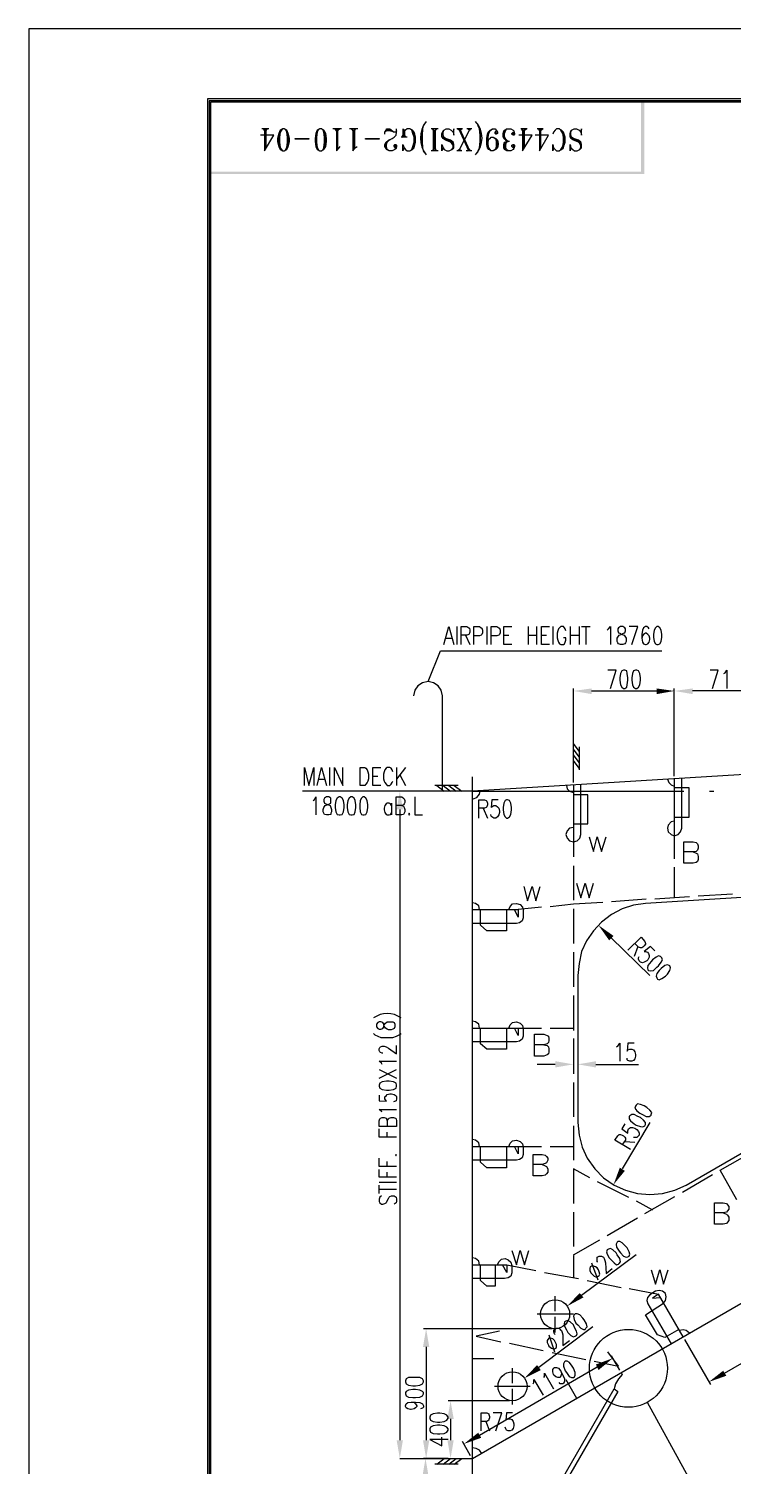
# Model space of a CAD drawing. Header units: millimetres. Extents: x 0.6 to 49, y 0.3 to 23.1.
# Drawn here: x 0.6 to 4.35, y 15.45 to 23.1 of the extents above; entities that cross this region are included whole.
import ezdxf

# ---------------------------------------------------------------- set-up
doc = ezdxf.new("R2010")
doc.units = ezdxf.units.MM
doc.layers.add('PDF_Geometry', color=7, linetype='Continuous')
doc.layers.add('PDF_Solid Fills', color=7, linetype='Continuous')

msp = doc.modelspace()

# ---------------------------------------------------------------- linework, layer by layer
at = {"layer": 'PDF_Geometry', "lineweight": 25}
for points in [[(0.6028, 23.1), (0.6028, 0.28), (49.0494, 0.28), (49.0494, 23.1)], [(1.5528, 22.7267), (1.5528, 0.6533), (48.6761, 0.6533), (48.6761, 22.7267)], [(1.9628, 22.45), (1.9761, 22.4567), (1.9828, 22.4733), (1.9894, 22.5), (1.9894, 22.5167), (1.9828, 22.5433), (1.9761, 22.56), (1.9628, 22.5667), (1.9528, 22.5667), (1.9394, 22.56), (1.9328, 22.5433), (1.9261, 22.5167), (1.9261, 22.5), (1.9328, 22.4733), (1.9394, 22.4567), (1.9528, 22.45)], [(2.1594, 22.45), (2.1728, 22.4567), (2.1828, 22.4733), (2.1861, 22.5), (2.1861, 22.5167), (2.1828, 22.5433), (2.1728, 22.56), (2.1594, 22.5667), (2.1494, 22.5667), (2.1361, 22.56), (2.1294, 22.5433), (2.1261, 22.5167), (2.1261, 22.5), (2.1294, 22.4733), (2.1361, 22.4567), (2.1494, 22.45)], [(2.0194, 22.5167), (2.0928, 22.5167), (2.0928, 22.5133), (2.0194, 22.5133)], [(2.3928, 22.5167), (2.4661, 22.5167), (2.4661, 22.5133), (2.3928, 22.5133)], [(3.0894, 22.5433), (3.0894, 22.55), (3.0861, 22.55), (3.0861, 22.5433)], [(3.1828, 22.54), (3.1828, 22.5433), (3.1794, 22.5433), (3.1794, 22.54)], [(2.5561, 22.4733), (2.5561, 22.48), (2.5494, 22.48), (2.5494, 22.4733)], [(3.1828, 22.4733), (3.1828, 22.48), (3.1794, 22.48), (3.1794, 22.4733)], [(3.7494, 19.92), (3.7394, 19.9133), (3.7361, 19.9067), (3.7361, 19.8967), (3.7394, 19.8867), (3.7461, 19.8833), (3.7594, 19.8767), (3.7694, 19.8733), (3.7761, 19.8633), (3.7794, 19.8567), (3.7794, 19.84), (3.7761, 19.8333), (3.7728, 19.8267), (3.7628, 19.8233), (3.7494, 19.8233), (3.7394, 19.8267), (3.7361, 19.8333), (3.7328, 19.84), (3.7328, 19.8567), (3.7361, 19.8633), (3.7428, 19.8733), (3.7528, 19.8767), (3.7661, 19.8833), (3.7728, 19.8867), (3.7761, 19.8967), (3.7761, 19.9067), (3.7728, 19.9133), (3.7628, 19.92)], [(3.9428, 19.92), (3.9361, 19.9133), (3.9294, 19.9), (3.9261, 19.8767), (3.9261, 19.8633), (3.9294, 19.84), (3.9361, 19.8267), (3.9428, 19.8233), (3.9494, 19.8233), (3.9594, 19.8267), (3.9661, 19.84), (3.9694, 19.8633), (3.9694, 19.8767), (3.9661, 19.9), (3.9594, 19.9133), (3.9494, 19.92)], [(3.7661, 19.6867), (3.7561, 19.6833), (3.7494, 19.67), (3.7461, 19.6467), (3.7461, 19.6333), (3.7494, 19.61), (3.7561, 19.5967), (3.7661, 19.59), (3.7728, 19.59), (3.7828, 19.5967), (3.7861, 19.61), (3.7894, 19.6333), (3.7894, 19.6467), (3.7861, 19.67), (3.7828, 19.6833), (3.7728, 19.6867)], [(3.8294, 19.6867), (3.8194, 19.6833), (3.8128, 19.67), (3.8094, 19.6467), (3.8094, 19.6333), (3.8128, 19.61), (3.8194, 19.5967), (3.8294, 19.59), (3.8361, 19.59), (3.8461, 19.5967), (3.8528, 19.61), (3.8561, 19.6333), (3.8561, 19.6467), (3.8528, 19.67), (3.8461, 19.6833), (3.8361, 19.6867)], [(2.3661, 19.0733), (2.3661, 19.17), (2.3894, 19.17), (2.3961, 19.1667), (2.4028, 19.1567), (2.4061, 19.1467), (2.4094, 19.1333), (2.4094, 19.11), (2.4061, 19.0967), (2.4028, 19.09), (2.3961, 19.08), (2.3894, 19.0733)], [(2.1861, 19.0133), (2.1761, 19.0067), (2.1728, 19), (2.1728, 18.99), (2.1761, 18.98), (2.1828, 18.9767), (2.1961, 18.97), (2.2061, 18.9667), (2.2094, 18.9567), (2.2128, 18.9467), (2.2128, 18.9333), (2.2094, 18.9267), (2.2094, 18.92), (2.1994, 18.9167), (2.1861, 18.9167), (2.1761, 18.92), (2.1728, 18.9267), (2.1694, 18.9333), (2.1694, 18.9467), (2.1728, 18.9567), (2.1794, 18.9667), (2.1894, 18.97), (2.2028, 18.9767), (2.2094, 18.98), (2.2094, 19.0067), (2.1994, 19.0133)], [(2.2528, 19.0133), (2.2428, 19.0067), (2.2361, 18.9933), (2.2328, 18.97), (2.2328, 18.9567), (2.2361, 18.9333), (2.2428, 18.92), (2.2528, 18.9167), (2.2594, 18.9167), (2.2694, 18.92), (2.2761, 18.9333), (2.2794, 18.9567), (2.2794, 18.97), (2.2761, 18.9933), (2.2694, 19.0067), (2.2594, 19.0133)], [(2.3161, 19.0133), (2.3061, 19.0067), (2.2994, 18.9933), (2.2961, 18.97), (2.2961, 18.9567), (2.2994, 18.9333), (2.3061, 18.92), (2.3161, 18.9167), (2.3228, 18.9167), (2.3328, 18.92), (2.3394, 18.9333), (2.3428, 18.9567), (2.3428, 18.97), (2.3394, 18.9933), (2.3328, 19.0067), (2.3228, 19.0133)], [(2.3794, 19.0133), (2.3728, 19.0067), (2.3661, 18.9933), (2.3628, 18.97), (2.3628, 18.9567), (2.3661, 18.9333), (2.3728, 18.92), (2.3794, 18.9167), (2.3861, 18.9167), (2.3961, 18.92), (2.4028, 18.9333), (2.4061, 18.9567), (2.4061, 18.97), (2.4028, 18.9933), (2.3961, 19.0067), (2.3861, 19.0133)], [(3.1428, 18.9967), (3.1361, 18.9933), (3.1294, 18.98), (3.1261, 18.9567), (3.1261, 18.9433), (3.1294, 18.92), (3.1361, 18.9067), (3.1428, 18.9), (3.1494, 18.9), (3.1594, 18.9067), (3.1661, 18.92), (3.1694, 18.9433), (3.1694, 18.9567), (3.1661, 18.98), (3.1594, 18.9933), (3.1494, 18.9967)], [(2.6261, 18.9267), (2.6228, 18.92), (2.6261, 18.9167), (2.6294, 18.92)], [(3.9628, 18.1633), (3.9528, 18.1667), (3.9394, 18.16), (3.9194, 18.1467), (3.9128, 18.1367), (3.8961, 18.1167), (3.8928, 18.1033), (3.8961, 18.0933), (3.8994, 18.09), (3.9094, 18.0867), (3.9261, 18.09), (3.9428, 18.1067), (3.9528, 18.1133), (3.9661, 18.1333), (3.9728, 18.1467), (3.9694, 18.1567)], [(4.0094, 18.1167), (3.9994, 18.12), (3.9861, 18.1167), (3.9661, 18.1), (3.9561, 18.09), (3.9428, 18.0733), (3.9394, 18.06), (3.9428, 18.05), (3.9461, 18.0433), (3.9561, 18.04), (3.9694, 18.0467), (3.9894, 18.06), (3.9994, 18.07), (4.0128, 18.09), (4.0161, 18.1033), (4.0128, 18.1133)], [(2.4528, 17.79), (2.4594, 17.78), (2.4661, 17.7767), (2.4761, 17.7767), (2.4861, 17.78), (2.4894, 17.7867), (2.4928, 17.8), (2.4994, 17.81), (2.5094, 17.8167), (2.5394, 17.8167), (2.5461, 17.8133), (2.5494, 17.8033), (2.5494, 17.79), (2.5461, 17.78), (2.5394, 17.7767), (2.5294, 17.7733), (2.5161, 17.7733), (2.5094, 17.7767), (2.4994, 17.7833), (2.4928, 17.7933), (2.4894, 17.8067), (2.4861, 17.8133), (2.4761, 17.8167), (2.4661, 17.8167), (2.4594, 17.8133), (2.4528, 17.8033)], [(2.4661, 17.4733), (2.4694, 17.4633), (2.4828, 17.4567), (2.5061, 17.4533), (2.5194, 17.4533), (2.5428, 17.4567), (2.5561, 17.4633), (2.5594, 17.4733), (2.5594, 17.48), (2.5561, 17.49), (2.5428, 17.4967), (2.5194, 17.5), (2.5061, 17.5), (2.4828, 17.4967), (2.4694, 17.49), (2.4661, 17.48)], [(3.8294, 17.3667), (3.8261, 17.3567), (3.8361, 17.3433), (3.8528, 17.33), (3.8661, 17.3233), (3.8861, 17.3133), (3.9028, 17.3133), (3.9128, 17.32), (3.9128, 17.3233), (3.9161, 17.3333), (3.9061, 17.3467), (3.8894, 17.36), (3.8761, 17.37), (3.8561, 17.3767), (3.8394, 17.38), (3.8328, 17.3733)], [(3.7961, 17.3133), (3.7961, 17.3), (3.8028, 17.29), (3.8228, 17.2733), (3.8328, 17.2667), (3.8561, 17.26), (3.8694, 17.2567), (3.8794, 17.2633), (3.8828, 17.27), (3.8828, 17.28), (3.8728, 17.2933), (3.8561, 17.3067), (3.8428, 17.3133), (3.8228, 17.3233), (3.8094, 17.3233), (3.7994, 17.3167)], [(2.5528, 17.1067), (2.5561, 17.1033), (2.5594, 17.1067), (2.5561, 17.11)], [(3.6794, 16.6033), (3.6761, 16.5933), (3.6794, 16.58), (3.6894, 16.56), (3.6994, 16.55), (3.7161, 16.5333), (3.7294, 16.5233), (3.7394, 16.5267), (3.7428, 16.53), (3.7494, 16.54), (3.7461, 16.5567), (3.7328, 16.5767), (3.7261, 16.5867), (3.7094, 16.6033), (3.6961, 16.61), (3.6861, 16.6067)], [(3.7328, 16.6433), (3.7261, 16.6333), (3.7294, 16.6167), (3.7428, 16.5967), (3.7494, 16.5867), (3.7661, 16.57), (3.7794, 16.5633), (3.7894, 16.5667), (3.7961, 16.57), (3.7994, 16.58), (3.7961, 16.5933), (3.7861, 16.6133), (3.7761, 16.6233), (3.7594, 16.64), (3.7461, 16.6467), (3.7361, 16.6467)], [(3.5894, 16.5133), (3.5861, 16.5033), (3.5861, 16.4933), (3.5928, 16.48), (3.5994, 16.4733), (3.6094, 16.4633), (3.6194, 16.46), (3.6261, 16.46), (3.6361, 16.4667), (3.6394, 16.4733), (3.6361, 16.4867), (3.6328, 16.4967), (3.6261, 16.5067), (3.6161, 16.5133), (3.6061, 16.5167), (3.5961, 16.5167)], [(3.4528, 16.22), (3.4494, 16.21), (3.4528, 16.1967), (3.4628, 16.1767), (3.4694, 16.1633), (3.4861, 16.1467), (3.4994, 16.14), (3.5094, 16.1433), (3.5161, 16.1467), (3.5194, 16.1567), (3.5161, 16.17), (3.5061, 16.19), (3.4994, 16.2033), (3.4828, 16.22), (3.4694, 16.2267), (3.4594, 16.2233)], [(3.5028, 16.2567), (3.4994, 16.25), (3.5028, 16.2333), (3.5128, 16.2133), (3.5228, 16.2033), (3.5394, 16.1867), (3.5528, 16.18), (3.5628, 16.18), (3.5661, 16.1867), (3.5728, 16.1933), (3.5694, 16.21), (3.5561, 16.23), (3.5494, 16.24), (3.5328, 16.2567), (3.5194, 16.2633), (3.5094, 16.2633)], [(3.3628, 16.1267), (3.3594, 16.12), (3.3594, 16.11), (3.3661, 16.0967), (3.3694, 16.09), (3.3828, 16.08), (3.3928, 16.0767), (3.3994, 16.0767), (3.4094, 16.0833), (3.4094, 16.1), (3.4028, 16.1133), (3.3994, 16.12), (3.3894, 16.13), (3.3761, 16.1333), (3.3694, 16.1333)], [(3.4528, 16.0067), (3.4461, 15.9967), (3.4461, 15.9833), (3.4561, 15.96), (3.4628, 15.95), (3.4761, 15.93), (3.4894, 15.9233), (3.4994, 15.9233), (3.5061, 15.9267), (3.5094, 15.9367), (3.5094, 15.95), (3.4994, 15.9733), (3.4928, 15.9833), (3.4794, 16.0033), (3.4661, 16.01), (3.4561, 16.01)], [(2.6061, 15.9), (2.6094, 15.89), (2.6228, 15.8833), (2.6461, 15.88), (2.6594, 15.88), (2.6828, 15.8833), (2.6961, 15.89), (2.7028, 15.9), (2.7028, 15.9067), (2.6961, 15.9167), (2.6828, 15.9233), (2.6228, 15.9233), (2.6094, 15.9167), (2.6061, 15.9067)], [(2.6061, 15.8367), (2.6094, 15.8267), (2.6228, 15.82), (2.6461, 15.8167), (2.6594, 15.8167), (2.6828, 15.82), (2.6961, 15.8267), (2.7028, 15.8367), (2.7028, 15.8433), (2.6961, 15.85), (2.6828, 15.8567), (2.6594, 15.86), (2.6461, 15.86), (2.6228, 15.8567), (2.6094, 15.85), (2.6061, 15.8433)], [(2.7361, 15.7067), (2.7394, 15.6967), (2.7528, 15.69), (2.7761, 15.6867), (2.7894, 15.6867), (2.8128, 15.69), (2.8261, 15.6967), (2.8328, 15.7067), (2.8328, 15.7133), (2.8261, 15.7233), (2.8128, 15.73), (2.7894, 15.7333), (2.7761, 15.7333), (2.7528, 15.73), (2.7394, 15.7233), (2.7361, 15.7133)], [(2.7361, 15.6433), (2.7394, 15.6333), (2.7528, 15.6267), (2.7761, 15.6233), (2.7894, 15.6233), (2.8128, 15.6267), (2.8261, 15.6333), (2.8328, 15.6433), (2.8328, 15.65), (2.8261, 15.66), (2.8128, 15.6667), (2.7894, 15.67), (2.7761, 15.67), (2.7528, 15.6667), (2.7394, 15.66), (2.7361, 15.65)]]:
    msp.add_lwpolyline(points, close=True, dxfattribs=at)
for points in [[(48.6661, 0.6633), (48.6661, 22.7167), (1.5628, 22.7167), (1.5628, 0.6633), (48.6761, 0.6633)], [(48.6594, 0.67), (48.6594, 22.71), (1.5694, 22.71), (1.5694, 0.67), (48.6761, 0.67)], [(1.8561, 22.5667), (1.8561, 22.45), (1.9061, 22.5333), (1.8361, 22.5333)], [(1.8794, 22.5667), (1.8428, 22.5667)], [(1.8561, 22.56), (1.8494, 22.5667)], [(1.8561, 22.5567), (1.8528, 22.5667)], [(1.8661, 22.4667), (1.8661, 22.5667)], [(1.8661, 22.56), (1.8728, 22.5667)], [(1.8661, 22.5567), (1.8694, 22.5667)], [(1.9528, 22.5667), (1.9461, 22.56), (1.9394, 22.55), (1.9361, 22.5233), (1.9361, 22.4967), (1.9394, 22.4667), (1.9461, 22.4567), (1.9528, 22.45)], [(1.9628, 22.45), (1.9694, 22.4567), (1.9761, 22.4667), (1.9794, 22.4967), (1.9794, 22.5233), (1.9761, 22.55), (1.9694, 22.56), (1.9628, 22.5667)], [(2.1494, 22.5667), (2.1428, 22.56), (2.1361, 22.55), (2.1328, 22.5233), (2.1328, 22.4967), (2.1361, 22.4667), (2.1428, 22.4567), (2.1494, 22.45)], [(2.1594, 22.45), (2.1694, 22.4567), (2.1728, 22.4667), (2.1761, 22.4967), (2.1761, 22.5233), (2.1728, 22.55), (2.1694, 22.56), (2.1594, 22.5667)], [(2.2661, 22.5667), (2.2194, 22.5667)], [(2.2394, 22.56), (2.2294, 22.5667)], [(2.2394, 22.5567), (2.2328, 22.5667)], [(2.2394, 22.5667), (2.2394, 22.45), (2.2528, 22.4667), (2.2594, 22.4733)], [(2.2461, 22.4633), (2.2461, 22.5667)], [(2.2461, 22.56), (2.2561, 22.5667)], [(2.2461, 22.5567), (2.2528, 22.5667)], [(2.3528, 22.5667), (2.3094, 22.5667)], [(2.3261, 22.56), (2.3161, 22.5667)], [(2.3261, 22.5567), (2.3228, 22.5667)], [(2.3261, 22.5667), (2.3261, 22.45), (2.3394, 22.4667), (2.3494, 22.4733)], [(2.3361, 22.4633), (2.3361, 22.5667)], [(2.3361, 22.56), (2.3428, 22.5667)], [(2.3361, 22.5567), (2.3394, 22.5667)], [(2.5561, 22.4667), (2.5494, 22.4667), (2.5461, 22.4733), (2.5461, 22.48), (2.5494, 22.4833), (2.5561, 22.4833), (2.5594, 22.48), (2.5594, 22.4733), (2.5561, 22.4633), (2.5494, 22.4567), (2.5361, 22.45), (2.5194, 22.45), (2.5061, 22.4567), (2.5028, 22.4633), (2.4961, 22.4733), (2.4961, 22.4833), (2.5028, 22.4967), (2.5161, 22.5067), (2.5361, 22.5167), (2.5461, 22.5233), (2.5561, 22.5333), (2.5594, 22.55), (2.5594, 22.5667)], [(2.4961, 22.54), (2.4961, 22.55), (2.5028, 22.56), (2.5061, 22.5667), (2.5228, 22.5667), (2.5461, 22.55), (2.5228, 22.56), (2.5061, 22.56), (2.5028, 22.5567)], [(2.5994, 22.4667), (2.5928, 22.45), (2.5928, 22.4833), (2.5994, 22.4667), (2.6061, 22.4567), (2.6161, 22.45), (2.6294, 22.45), (2.6428, 22.4567), (2.6528, 22.4667), (2.6561, 22.48), (2.6594, 22.4967), (2.6594, 22.5233), (2.6561, 22.54), (2.6528, 22.55), (2.6428, 22.56), (2.6294, 22.5667), (2.6161, 22.5667), (2.6061, 22.56), (2.5994, 22.56), (2.5928, 22.5667), (2.5928, 22.5233)], [(2.6294, 22.45), (2.6394, 22.4567), (2.6461, 22.4733), (2.6528, 22.4967), (2.6528, 22.5233), (2.6461, 22.5433), (2.6394, 22.56), (2.6294, 22.5667)], [(2.6994, 22.4633), (2.6961, 22.48), (2.6894, 22.5), (2.6894, 22.5333), (2.6961, 22.5567), (2.6994, 22.5733)], [(2.7094, 22.44), (2.7028, 22.45), (2.6994, 22.4667), (2.6961, 22.5), (2.6961, 22.5333), (2.6994, 22.5667), (2.7028, 22.5833), (2.7094, 22.5933)], [(2.7794, 22.5667), (2.7428, 22.5667)], [(2.7561, 22.56), (2.7494, 22.5667)], [(2.7561, 22.5567), (2.7528, 22.5667)], [(2.7561, 22.45), (2.7561, 22.5667)], [(2.7661, 22.45), (2.7661, 22.5667)], [(2.7661, 22.56), (2.7728, 22.5667)], [(2.7661, 22.5567), (2.7694, 22.5667)], [(2.8528, 22.4567), (2.8594, 22.4667), (2.8594, 22.48), (2.8528, 22.49), (2.8461, 22.4967), (2.8194, 22.5067), (2.8061, 22.5167), (2.7994, 22.5267), (2.7994, 22.5433), (2.8061, 22.5567), (2.8094, 22.56), (2.8228, 22.5667), (2.8361, 22.5667), (2.8494, 22.56), (2.8594, 22.55), (2.8628, 22.5333), (2.8628, 22.5667), (2.8594, 22.55)], [(2.9094, 22.5667), (2.8794, 22.5667)], [(2.9028, 22.5667), (2.8961, 22.5567), (2.8828, 22.5667)], [(2.9428, 22.45), (2.8894, 22.5667)], [(2.9461, 22.45), (2.8928, 22.5667)], [(2.9494, 22.45), (2.8961, 22.5667)], [(2.8961, 22.56), (2.9061, 22.5667)], [(2.9594, 22.5667), (2.9328, 22.5667)], [(2.9528, 22.5667), (2.9461, 22.56), (2.9361, 22.5667)], [(2.9894, 22.44), (2.9928, 22.45), (2.9994, 22.4667), (3.0028, 22.5), (3.0028, 22.5333), (2.9994, 22.5667), (2.9928, 22.5833), (2.9894, 22.5933)], [(2.9994, 22.4633), (3.0028, 22.48), (3.0061, 22.5), (3.0061, 22.5333), (3.0028, 22.5567), (2.9994, 22.5733)], [(3.0461, 22.5), (3.0494, 22.5133), (3.0561, 22.5167), (3.0628, 22.5233), (3.0728, 22.5233), (3.0861, 22.5167), (3.0961, 22.5067), (3.0994, 22.49), (3.0994, 22.4833), (3.0961, 22.4667), (3.0861, 22.4567), (3.0728, 22.45), (3.0628, 22.45), (3.0494, 22.4567), (3.0428, 22.4667), (3.0394, 22.4833), (3.0394, 22.5167), (3.0428, 22.54), (3.0461, 22.55), (3.0561, 22.56), (3.0694, 22.5667), (3.0828, 22.5667), (3.0894, 22.56), (3.0961, 22.55), (3.0961, 22.5433), (3.0894, 22.54), (3.0861, 22.54), (3.0828, 22.5433), (3.0828, 22.55), (3.0861, 22.5567), (3.0894, 22.5567)], [(3.0628, 22.45), (3.0561, 22.4567), (3.0494, 22.4667), (3.0461, 22.4833), (3.0461, 22.5233), (3.0494, 22.5433), (3.0561, 22.5567), (3.0594, 22.56), (3.0694, 22.5667)], [(3.1594, 22.5), (3.1461, 22.5), (3.1394, 22.5067), (3.1294, 22.5167), (3.1261, 22.5267), (3.1261, 22.5433), (3.1294, 22.5567), (3.1328, 22.56), (3.1461, 22.5667), (3.1661, 22.5667), (3.1794, 22.56), (3.1828, 22.5567), (3.1861, 22.5433), (3.1861, 22.54), (3.1828, 22.5333), (3.1794, 22.5333), (3.1728, 22.54), (3.1728, 22.5433), (3.1794, 22.55), (3.1828, 22.55)], [(3.1528, 22.45), (3.1428, 22.4567), (3.1394, 22.4667), (3.1394, 22.4833), (3.1428, 22.4967), (3.1528, 22.5), (3.1428, 22.5067), (3.1394, 22.5133), (3.1328, 22.5267), (3.1328, 22.5433), (3.1394, 22.56), (3.1461, 22.5667)], [(3.2294, 22.5667), (3.2294, 22.45), (3.2794, 22.5333), (3.2094, 22.5333)], [(3.2528, 22.5667), (3.2194, 22.5667)], [(3.2294, 22.56), (3.2228, 22.5667)], [(3.2294, 22.5567), (3.2261, 22.5667)], [(3.2394, 22.4667), (3.2394, 22.5667)], [(3.2394, 22.56), (3.2494, 22.5667)], [(3.2394, 22.5567), (3.2428, 22.5667)], [(3.3194, 22.5667), (3.3194, 22.45), (3.3661, 22.5333), (3.2961, 22.5333)], [(3.3394, 22.5667), (3.3061, 22.5667)], [(3.3194, 22.56), (3.3094, 22.5667)], [(3.3194, 22.5567), (3.3161, 22.5667)], [(3.3261, 22.4667), (3.3261, 22.5667)], [(3.3261, 22.56), (3.3361, 22.5667)], [(3.3261, 22.5567), (3.3328, 22.5667)], [(3.3928, 22.4667), (3.3894, 22.45), (3.3894, 22.4833), (3.3928, 22.4667), (3.4028, 22.4567), (3.4094, 22.45), (3.4228, 22.45), (3.4361, 22.4567), (3.4461, 22.4667), (3.4494, 22.48), (3.4561, 22.4967), (3.4561, 22.5233), (3.4494, 22.54), (3.4461, 22.55), (3.4361, 22.56), (3.4228, 22.5667), (3.4094, 22.5667), (3.4028, 22.56), (3.3928, 22.55), (3.3894, 22.54)], [(3.4228, 22.45), (3.4328, 22.4567), (3.4428, 22.4733), (3.4461, 22.4967), (3.4461, 22.5233), (3.4428, 22.5433), (3.4328, 22.56), (3.4228, 22.5667)], [(3.5328, 22.4567), (3.5394, 22.4667), (3.5394, 22.48), (3.5328, 22.49), (3.5261, 22.4967), (3.4994, 22.5067), (3.4861, 22.5167), (3.4828, 22.5267), (3.4828, 22.5433), (3.4861, 22.5567), (3.4894, 22.56), (3.5028, 22.5667), (3.5161, 22.5667), (3.5294, 22.56), (3.5394, 22.55), (3.5428, 22.5333), (3.5428, 22.5667), (3.5394, 22.55)], [(1.8594, 22.4633), (1.8594, 22.56)], [(1.9394, 22.5567), (1.9361, 22.5433), (1.9328, 22.5233), (1.9328, 22.4967), (1.9361, 22.4733), (1.9394, 22.4633)], [(1.9761, 22.4633), (1.9794, 22.4733), (1.9828, 22.4967), (1.9828, 22.5233), (1.9794, 22.5433), (1.9761, 22.5567)], [(2.1361, 22.5567), (2.1328, 22.5433), (2.1294, 22.5233), (2.1294, 22.4967), (2.1328, 22.4733), (2.1361, 22.4633)], [(2.1728, 22.4633), (2.1761, 22.4733), (2.1828, 22.4967), (2.1828, 22.5233), (2.1761, 22.5433), (2.1728, 22.5567)], [(2.2428, 22.4633), (2.2428, 22.56)], [(2.3294, 22.4633), (2.3294, 22.56)], [(2.5594, 22.5567), (2.5561, 22.55), (2.5461, 22.55), (2.5228, 22.5567), (2.5061, 22.5567), (2.4961, 22.55)], [(2.5061, 22.4633), (2.5028, 22.4733), (2.5028, 22.4833), (2.5061, 22.4967)], [(2.5194, 22.45), (2.5094, 22.4567), (2.5061, 22.4733), (2.5061, 22.4833), (2.5094, 22.4967), (2.5194, 22.5067), (2.5361, 22.5167)], [(2.6161, 22.5233), (2.5828, 22.5233)], [(2.5861, 22.5233), (2.5928, 22.5267)], [(2.5894, 22.5233), (2.5928, 22.5333)], [(2.5994, 22.5267), (2.5994, 22.5567)], [(2.6028, 22.5233), (2.6028, 22.5567), (2.6061, 22.56)], [(2.6061, 22.5233), (2.6028, 22.5333)], [(2.6128, 22.5233), (2.6028, 22.5267)], [(2.6461, 22.4667), (2.6528, 22.48), (2.6561, 22.4967), (2.6561, 22.5233), (2.6528, 22.54), (2.6461, 22.55)], [(2.7628, 22.4567), (2.7628, 22.56)], [(2.8061, 22.4667), (2.7994, 22.45), (2.7994, 22.4833), (2.8061, 22.4667), (2.8128, 22.4567), (2.8261, 22.45), (2.8394, 22.45), (2.8528, 22.4567), (2.8628, 22.4667), (2.8628, 22.4833), (2.8594, 22.4967), (2.8461, 22.5067), (2.8194, 22.5167), (2.8094, 22.5233), (2.8061, 22.5333), (2.8061, 22.55), (2.8094, 22.56)], [(2.8594, 22.4833), (2.8528, 22.4967), (2.8461, 22.5), (2.8194, 22.5133), (2.8094, 22.5167), (2.8061, 22.5267)], [(2.8928, 22.4567), (2.9461, 22.56)], [(3.0494, 22.4633), (3.0461, 22.4667), (3.0428, 22.4833), (3.0428, 22.5167), (3.0461, 22.54), (3.0494, 22.55)], [(3.0728, 22.5233), (3.0828, 22.5167), (3.0861, 22.5133), (3.0894, 22.4967), (3.0894, 22.48), (3.0861, 22.4633), (3.0828, 22.4567), (3.0728, 22.45)], [(3.0894, 22.5067), (3.0961, 22.4967), (3.0961, 22.48), (3.0894, 22.4667)], [(3.1328, 22.5167), (3.1294, 22.5267), (3.1294, 22.5433), (3.1328, 22.5567)], [(3.1828, 22.4667), (3.1794, 22.4667), (3.1728, 22.4733), (3.1728, 22.48), (3.1794, 22.4833), (3.1828, 22.4833), (3.1861, 22.48), (3.1861, 22.4733), (3.1828, 22.4633), (3.1794, 22.4567), (3.1661, 22.45), (3.1461, 22.45), (3.1328, 22.4567), (3.1294, 22.4667), (3.1294, 22.4833), (3.1328, 22.4967), (3.1461, 22.5)], [(3.1394, 22.4567), (3.1328, 22.4667), (3.1328, 22.4833), (3.1394, 22.4967)], [(3.2361, 22.4633), (3.2361, 22.56)], [(3.3228, 22.4633), (3.3228, 22.56)], [(3.4428, 22.4667), (3.4461, 22.48), (3.4494, 22.4967), (3.4494, 22.5233), (3.4461, 22.54), (3.4428, 22.55)], [(3.4861, 22.4667), (3.4828, 22.45), (3.4828, 22.4833), (3.4861, 22.4667), (3.4961, 22.4567), (3.5061, 22.45), (3.5194, 22.45), (3.5328, 22.4567), (3.5428, 22.4667), (3.5428, 22.4833), (3.5394, 22.4967), (3.5261, 22.5067), (3.4994, 22.5167), (3.4894, 22.5233), (3.4861, 22.5333), (3.4861, 22.55), (3.4894, 22.56)], [(3.5394, 22.4833), (3.5328, 22.4967), (3.5261, 22.5), (3.4994, 22.5133), (3.4894, 22.5167), (3.4861, 22.5267)], [(2.7794, 22.45), (2.7428, 22.45)], [(2.7494, 22.45), (2.7561, 22.4567)], [(2.7528, 22.45), (2.7561, 22.4633)], [(2.7694, 22.45), (2.7661, 22.4633)], [(2.7728, 22.45), (2.7661, 22.4567)], [(2.9061, 22.45), (2.8794, 22.45)], [(2.9028, 22.45), (2.8928, 22.4567), (2.8828, 22.45)], [(2.9594, 22.45), (2.9294, 22.45)], [(2.9328, 22.45), (2.9428, 22.4567)], [(2.9528, 22.45), (2.9428, 22.4633), (2.9361, 22.45)], [(2.5761, 15.4933), (2.9628, 15.4933), (8.3394, 18.6), (8.3394, 19.3733), (8.3394, 20.8333)], [(2.8094, 19.8233), (2.8361, 19.92), (2.8628, 19.8233)], [(2.8794, 19.92), (2.8794, 19.8233)], [(2.9028, 19.8233), (2.9028, 19.92), (2.9328, 19.92), (2.9428, 19.9133), (2.9461, 19.91), (2.9494, 19.9), (2.9494, 19.89), (2.9461, 19.8833), (2.9428, 19.8767), (2.9328, 19.8733), (2.9028, 19.8733)], [(2.9694, 19.8233), (2.9694, 19.92), (2.9994, 19.92), (3.0094, 19.9133), (3.0128, 19.91), (3.0161, 19.9), (3.0161, 19.8867), (3.0128, 19.8767), (3.0094, 19.8733), (2.9994, 19.87), (2.9694, 19.87)], [(3.0394, 19.92), (3.0394, 19.8233)], [(3.0628, 19.8233), (3.0628, 19.92), (3.0928, 19.92), (3.1028, 19.9133), (3.1061, 19.91), (3.1094, 19.9), (3.1094, 19.8867), (3.1061, 19.8767), (3.1028, 19.8733), (3.0928, 19.87), (3.0628, 19.87)], [(3.1728, 19.8233), (3.1294, 19.8233), (3.1294, 19.92), (3.1728, 19.92)], [(3.2594, 19.92), (3.2594, 19.8233)], [(3.3028, 19.92), (3.3028, 19.8233)], [(3.3728, 19.8233), (3.3294, 19.8233), (3.3294, 19.92), (3.3728, 19.92)], [(3.3894, 19.92), (3.3894, 19.8233)], [(3.4594, 19.8967), (3.4561, 19.9067), (3.4528, 19.9133), (3.4461, 19.92), (3.4328, 19.92), (3.4261, 19.9133), (3.4194, 19.9067), (3.4161, 19.8967), (3.4128, 19.8833), (3.4128, 19.86), (3.4161, 19.8467), (3.4194, 19.8367), (3.4261, 19.8267), (3.4328, 19.8233), (3.4461, 19.8233), (3.4528, 19.8267), (3.4561, 19.8367), (3.4594, 19.8467), (3.4594, 19.86), (3.4461, 19.86)], [(3.4828, 19.92), (3.4828, 19.8233)], [(3.5294, 19.92), (3.5294, 19.8233)], [(3.5428, 19.92), (3.5894, 19.92)], [(3.5661, 19.92), (3.5661, 19.8233)], [(3.6794, 19.9), (3.6861, 19.9067), (3.6961, 19.92), (3.6961, 19.8233)], [(3.8094, 19.8233), (3.8428, 19.92), (3.7961, 19.92)], [(3.9028, 19.9067), (3.8994, 19.9133), (3.8894, 19.92), (3.8828, 19.92), (3.8728, 19.9133), (3.8661, 19.9), (3.8628, 19.8767), (3.8628, 19.8567), (3.8661, 19.8367), (3.8728, 19.8267), (3.8828, 19.8233), (3.8861, 19.8233), (3.8961, 19.8267), (3.9028, 19.8367), (3.9061, 19.85), (3.9061, 19.8567), (3.9028, 19.87), (3.8961, 19.8767), (3.8861, 19.8833), (3.8828, 19.8833), (3.8728, 19.8767), (3.8661, 19.87), (3.8628, 19.8567)], [(2.8194, 19.8567), (2.8528, 19.8567)], [(2.9261, 19.8733), (2.9494, 19.8233)], [(3.1294, 19.8733), (3.1561, 19.8733)], [(3.2594, 19.8733), (3.3028, 19.8733)], [(3.3294, 19.8733), (3.3561, 19.8733)], [(3.4828, 19.8733), (3.5294, 19.8733)], [(2.7261, 19.6267), (2.7928, 19.79), (3.9694, 19.79)], [(3.6961, 19.59), (3.7261, 19.6867), (3.6828, 19.6867)], [(4.2394, 19.59), (4.2694, 19.6867), (4.2261, 19.6867)], [(4.2994, 19.67), (4.3061, 19.6733), (4.3161, 19.6867), (4.3161, 19.59)], [(2.8028, 19.0433), (2.8028, 19.55), (2.7961, 19.58), (2.7794, 19.6033), (2.7561, 19.62), (2.7261, 19.6267), (2.6961, 19.62), (2.6728, 19.6033), (2.6561, 19.58), (2.6494, 19.55)], [(3.4994, 19.09), (3.4994, 19.59)], [(4.0361, 19.1233), (4.0361, 19.59)], [(3.5961, 19.5767), (3.9428, 19.5767)], [(4.4894, 19.5767), (4.1328, 19.5767)], [(8.3461, 19.3733), (2.9628, 19.0433), (4.0861, 19.0433)], [(3.5294, 19.2567), (3.4994, 19.2967)], [(3.5294, 19.28), (3.5294, 19.1567)], [(3.5294, 19.2267), (3.4994, 19.2667)], [(3.5294, 19.1967), (3.4994, 19.2367)], [(3.5294, 19.1667), (3.4994, 19.2067)], [(2.0694, 19.0733), (2.0694, 19.17), (2.0928, 19.0733), (2.1194, 19.17), (2.1194, 19.0733)], [(2.1361, 19.0733), (2.1594, 19.17), (2.1861, 19.0733)], [(2.2028, 19.17), (2.2028, 19.0733)], [(2.2294, 19.0733), (2.2294, 19.17), (2.2728, 19.0733), (2.2728, 19.17)], [(2.4761, 19.0733), (2.4328, 19.0733), (2.4328, 19.17), (2.4761, 19.17)], [(2.4328, 19.1233), (2.4594, 19.1233)], [(2.5394, 19.1467), (2.5361, 19.1567), (2.5294, 19.1667), (2.5228, 19.17), (2.5094, 19.17), (2.5028, 19.1667), (2.4961, 19.1567), (2.4928, 19.1467), (2.4894, 19.1333), (2.4894, 19.11), (2.4928, 19.0967), (2.4961, 19.09), (2.5028, 19.08), (2.5094, 19.0733), (2.5228, 19.0733), (2.5294, 19.08), (2.5361, 19.09), (2.5394, 19.0967)], [(2.5594, 19.17), (2.5594, 19.0733)], [(2.6061, 19.17), (2.5594, 19.1067)], [(2.5761, 19.13), (2.6061, 19.0733)], [(2.1461, 19.1067), (2.1761, 19.1067)], [(2.8861, 19.0733), (2.7628, 19.0733)], [(2.7728, 19.0733), (2.8128, 19.0433)], [(2.8061, 19.0733), (2.8461, 19.0433)], [(2.8361, 19.0733), (2.8761, 19.0433)], [(2.8661, 19.0733), (2.9061, 19.0433)], [(2.9661, 19.0033), (2.9861, 19.01), (2.9994, 19.0267), (3.0028, 19.0467)], [(3.4994, 18.85), (3.4794, 18.8467), (3.4661, 18.8333), (3.4594, 18.8133), (3.4661, 18.7933), (3.4794, 18.78), (3.4994, 18.7733), (3.5194, 18.78), (3.5328, 18.7933), (3.5394, 18.8133), (3.5394, 19.08)], [(3.4628, 19.0733), (3.4661, 19.0567), (3.4794, 19.0433), (3.4994, 19.0367)], [(3.4994, 19.0767), (3.4994, 18.8133), (3.4994, 18.6933)], [(4.0361, 18.8833), (4.0194, 18.88), (4.0028, 18.8633), (3.9994, 18.8467), (4.0028, 18.8267), (4.0194, 18.8133), (4.0361, 18.8067), (4.0561, 18.8133), (4.0694, 18.8267), (4.0761, 18.8467), (4.0761, 19.11)], [(3.9994, 19.1067), (4.0061, 19.09), (4.0194, 19.0767), (4.0361, 19.07)], [(4.0361, 19.11), (4.0361, 18.8467), (4.0361, 18.6833)], [(4.0361, 19.0633), (4.1128, 19.0633), (4.1128, 18.9033), (4.0361, 18.9033)], [(2.9461, 19.0433), (2.0594, 19.0433)], [(2.1161, 18.9933), (2.1228, 19), (2.1294, 19.0133), (2.1294, 18.9167)], [(2.5328, 18.9667), (2.5261, 18.9767), (2.5194, 18.98), (2.5094, 18.98), (2.5028, 18.9767), (2.4961, 18.9667), (2.4928, 18.9533), (2.4928, 18.9433), (2.4961, 18.93), (2.5028, 18.92), (2.5094, 18.9167), (2.5194, 18.9167), (2.5261, 18.92), (2.5328, 18.93)], [(2.5328, 18.98), (2.5328, 18.9167)], [(2.5861, 18.9667), (2.5961, 18.9633), (2.5994, 18.9567), (2.6028, 18.9467), (2.6028, 18.9333), (2.5994, 18.9267), (2.5961, 18.92), (2.5861, 18.9167), (2.5561, 18.9167), (2.5561, 19.0133), (2.5861, 19.0133), (2.5961, 19.0067), (2.5994, 19.0033), (2.6028, 18.9933), (2.6028, 18.9833), (2.5994, 18.9767), (2.5961, 18.97), (2.5861, 18.9667), (2.5561, 18.9667)], [(2.6828, 19.0433), (2.5594, 19.0433)], [(2.6561, 19.0133), (2.6561, 18.9167), (2.6961, 18.9167)], [(2.9628, 19.0433), (2.6961, 19.0433)], [(2.9961, 18.9), (2.9961, 18.9967), (3.0261, 18.9967), (3.0361, 18.9933), (3.0394, 18.99), (3.0428, 18.98), (3.0428, 18.97), (3.0394, 18.96), (3.0361, 18.9567), (3.0261, 18.9533), (2.9961, 18.9533)], [(3.0994, 18.9967), (3.0661, 18.9967), (3.0628, 18.9567), (3.0661, 18.96), (3.0761, 18.9667), (3.0861, 18.9667), (3.0961, 18.96), (3.1028, 18.9533), (3.1061, 18.9367), (3.1061, 18.93), (3.1028, 18.9167), (3.0961, 18.9067), (3.0861, 18.9), (3.0761, 18.9), (3.0661, 18.9067), (3.0628, 18.91), (3.0594, 18.92)], [(3.4994, 18.87), (3.5761, 18.87), (3.5761, 19.0233), (3.4994, 19.0233)], [(4.2228, 19.0433), (4.2461, 19.0433)], [(2.5761, 18.9467), (2.5761, 15.59)], [(3.0194, 18.9533), (3.0428, 18.9)], [(3.5828, 18.8), (3.6061, 18.7233), (3.6261, 18.8), (3.6494, 18.7233), (3.6728, 18.8)], [(4.1361, 18.72), (4.1528, 18.7133), (4.1594, 18.71), (4.1628, 18.6967), (4.1628, 18.68), (4.1594, 18.67), (4.1528, 18.6633), (4.1361, 18.66), (4.0861, 18.66), (4.0861, 18.7733), (4.1361, 18.7733), (4.1528, 18.77), (4.1594, 18.7633), (4.1628, 18.7533), (4.1628, 18.74), (4.1594, 18.73), (4.1528, 18.7233), (4.1361, 18.72), (4.0861, 18.72)], [(3.4994, 18.6467), (3.4994, 18.4633)], [(4.0361, 18.64), (4.0361, 18.4767)], [(3.2361, 18.5367), (3.2561, 18.46), (3.2794, 18.5367), (3.2994, 18.46), (3.3228, 18.5367)], [(3.5161, 18.5533), (3.5394, 18.4767), (3.5628, 18.5533), (3.5828, 18.4767), (3.6061, 18.5533)], [(5.5594, 18.55), (3.8828, 18.4467), (3.8194, 18.4367), (3.7594, 18.4167), (3.7028, 18.3867), (3.6494, 18.3467), (3.6061, 18.3), (3.5694, 18.2467), (3.5428, 18.19), (3.5294, 18.1267), (3.5228, 18.0633), (3.5228, 17.28), (3.5294, 17.2133), (3.5461, 17.15), (3.5728, 17.09), (3.6128, 17.0333), (3.6594, 16.9867), (3.7161, 16.9467), (3.7761, 16.92), (3.8394, 16.9033), (3.9061, 16.8967), (3.9728, 16.9033), (4.0394, 16.92), (4.0994, 16.9467), (5.7528, 17.9033)], [(2.9994, 18.4133), (2.9961, 18.4333), (2.9794, 18.4467), (2.9628, 18.45)], [(3.1561, 18.4133), (3.1628, 18.43), (3.1761, 18.4433), (3.1961, 18.4467), (3.2161, 18.44), (3.2294, 18.4267), (3.2328, 18.41), (3.2328, 18.37), (3.2261, 18.3533), (3.2128, 18.3433), (3.1961, 18.34), (2.9628, 18.34)], [(3.3761, 18.43), (3.4994, 18.4433), (3.6561, 18.4533)], [(3.7028, 18.4567), (3.8861, 18.47)], [(3.9328, 18.47), (4.1161, 18.4833)], [(4.1628, 18.4867), (4.3461, 18.4967)], [(2.9628, 18.4133), (3.2061, 18.4133), (3.2061, 18.3733), (3.1861, 18.4133)], [(3.1428, 18.4133), (3.1428, 18.3), (3.0394, 18.3), (3.0061, 18.33), (3.0061, 18.4133)], [(3.3294, 18.4267), (3.2061, 18.4133)], [(3.4994, 18.4167), (3.4994, 18.2333)], [(4.3028, 15.9467), (8.3961, 18.31)], [(3.9061, 18.0633), (3.6994, 18.2633)], [(3.7894, 18.1967), (3.8594, 18.2667), (3.8794, 18.2433), (3.8828, 18.2333), (3.8828, 18.23), (3.8761, 18.22), (3.8694, 18.2133), (3.8628, 18.21), (3.8561, 18.21), (3.8461, 18.2133), (3.8261, 18.2333)], [(3.8428, 18.2167), (3.8228, 18.1633)], [(3.9328, 18.1933), (3.9094, 18.2167), (3.8761, 18.19), (3.8828, 18.19), (3.8928, 18.1867), (3.8994, 18.18), (3.9028, 18.17), (3.9028, 18.16), (3.8961, 18.1467), (3.8894, 18.14), (3.8761, 18.1333), (3.8661, 18.13), (3.8561, 18.1333), (3.8494, 18.14), (3.8461, 18.15), (3.8461, 18.1567), (3.8494, 18.1633)], [(3.4994, 18.1867), (3.4994, 18.0033)], [(3.4994, 17.9567), (3.4994, 17.77)], [(2.4361, 17.7533), (2.4428, 17.7467), (2.4594, 17.74), (2.4761, 17.7333), (2.5394, 17.7333), (2.5594, 17.74), (2.5728, 17.7467), (2.5828, 17.7533)], [(2.9994, 17.7833), (2.9961, 17.8033), (2.9794, 17.8167), (2.9628, 17.82)], [(3.1561, 17.7833), (3.1628, 17.8), (3.1761, 17.8133), (3.1961, 17.8167), (3.2161, 17.81), (3.2294, 17.7967), (3.2328, 17.78), (3.2328, 17.74), (3.2261, 17.7233), (3.2128, 17.7133), (3.1961, 17.71), (2.9628, 17.71)], [(2.9628, 17.7833), (3.2061, 17.7833), (3.2061, 17.7433), (3.1861, 17.7833)], [(3.1428, 17.7833), (3.1428, 17.67), (3.0394, 17.67), (3.0061, 17.7), (3.0061, 17.7833)], [(3.2061, 17.7833), (3.3294, 17.7833)], [(3.3428, 17.6933), (3.3594, 17.69), (3.3661, 17.6833), (3.3694, 17.6733), (3.3694, 17.6567), (3.3661, 17.6467), (3.3594, 17.64), (3.3428, 17.6333), (3.2928, 17.6333), (3.2928, 17.75), (3.3428, 17.75), (3.3594, 17.7433), (3.3661, 17.74), (3.3694, 17.7267), (3.3694, 17.7167), (3.3661, 17.7067), (3.3594, 17.7), (3.3428, 17.6933), (3.2928, 17.6933)], [(3.3761, 17.7833), (3.4994, 17.7833)], [(2.4861, 17.65), (2.4828, 17.65), (2.4728, 17.6533), (2.4694, 17.6567), (2.4661, 17.6633), (2.4661, 17.6733), (2.4694, 17.68), (2.4728, 17.6833), (2.4828, 17.6867), (2.4928, 17.6867), (2.5028, 17.6833), (2.5161, 17.6767), (2.5594, 17.6467), (2.5594, 17.69)], [(3.4994, 17.7267), (3.4994, 17.54)], [(3.7294, 17.6833), (3.7361, 17.6867), (3.7461, 17.7033), (3.7461, 17.6067)], [(3.8228, 17.7033), (3.7894, 17.7033), (3.7861, 17.66), (3.7894, 17.6667), (3.7994, 17.67), (3.8094, 17.67), (3.8194, 17.6667), (3.8261, 17.6567), (3.8294, 17.6433), (3.8294, 17.6333), (3.8261, 17.62), (3.8194, 17.61), (3.8094, 17.6067), (3.7994, 17.6067), (3.7894, 17.61), (3.7861, 17.6133), (3.7861, 17.6233)], [(2.4828, 17.59), (2.4794, 17.5967), (2.4661, 17.6067), (2.5594, 17.6067)], [(2.4661, 17.5167), (2.5594, 17.5633)], [(2.4661, 17.5633), (2.5594, 17.5167)], [(3.4028, 17.59), (3.3061, 17.59)], [(3.6194, 17.59), (3.8461, 17.59)], [(3.4994, 17.4933), (3.4994, 17.31)], [(2.4661, 17.4267), (2.4661, 17.3967), (2.5061, 17.3933), (2.5028, 17.3967), (2.4961, 17.4067), (2.4961, 17.4167), (2.5028, 17.4233), (2.5094, 17.43), (2.5228, 17.4333), (2.5328, 17.4333), (2.5461, 17.43), (2.5561, 17.4233), (2.5594, 17.4167), (2.5594, 17.4067), (2.5561, 17.3967), (2.5528, 17.3933), (2.5428, 17.39)], [(2.4828, 17.3367), (2.4794, 17.34), (2.4661, 17.35), (2.5594, 17.35)], [(2.5094, 17.29), (2.5161, 17.3), (2.5194, 17.3033), (2.5294, 17.3067), (2.5428, 17.3067), (2.5528, 17.3033), (2.5561, 17.3), (2.5594, 17.29), (2.5594, 17.26), (2.4661, 17.26), (2.4661, 17.29), (2.4694, 17.3), (2.4728, 17.3033), (2.4828, 17.3067), (2.4928, 17.3067), (2.5028, 17.3033), (2.5061, 17.3), (2.5094, 17.29), (2.5094, 17.26)], [(2.5594, 17.2033), (2.4661, 17.2033), (2.4661, 17.2467)], [(2.5094, 17.2033), (2.5094, 17.23)], [(3.4994, 17.2633), (3.4994, 17.08)], [(3.8028, 17.1367), (3.7194, 17.1867), (3.7361, 17.21), (3.7428, 17.2167), (3.7494, 17.2167), (3.7594, 17.2133), (3.7661, 17.21), (3.7728, 17.2033), (3.7761, 17.1967), (3.7761, 17.1867), (3.7594, 17.1633)], [(3.7728, 17.2733), (3.7561, 17.2467), (3.7894, 17.2233), (3.7894, 17.2367), (3.7928, 17.2467), (3.8028, 17.2533), (3.8128, 17.2533), (3.8261, 17.25), (3.8361, 17.2433), (3.8461, 17.2333), (3.8494, 17.2233), (3.8494, 17.2133), (3.8428, 17.2067), (3.8361, 17.2), (3.8194, 17.2)], [(3.9061, 17.28), (3.7594, 17.0333)], [(2.9994, 17.1533), (2.9961, 17.1733), (2.9794, 17.1867), (2.9628, 17.19)], [(3.1561, 17.1533), (3.1628, 17.17), (3.1761, 17.1833), (3.1961, 17.1867), (3.2161, 17.18), (3.2294, 17.1667), (3.2328, 17.15), (3.2328, 17.11), (3.2261, 17.0933), (3.2128, 17.0833), (3.1961, 17.08), (2.9628, 17.08)], [(2.9628, 17.1533), (3.2061, 17.1533), (3.2061, 17.1133), (3.1861, 17.1533)], [(3.1428, 17.1533), (3.1428, 17.04), (3.0394, 17.04), (3.0061, 17.07), (3.0061, 17.1533)], [(3.2061, 17.1533), (3.3294, 17.1533)], [(3.3761, 17.1533), (3.4994, 17.1533)], [(3.7728, 17.18), (3.8261, 17.1767)], [(2.5594, 17.0467), (2.4661, 17.0467), (2.4661, 17.09)], [(2.5094, 17.0467), (2.5094, 17.0733)], [(3.3328, 17.0567), (3.3494, 17.05), (3.3561, 17.0467), (3.3628, 17.0333), (3.3628, 17.0167), (3.3561, 17.0067), (3.3494, 17), (3.3328, 16.9967), (3.2861, 16.9967), (3.2861, 17.11), (3.3328, 17.11), (3.3494, 17.1067), (3.3561, 17.1), (3.3628, 17.09), (3.3628, 17.08), (3.3561, 17.0667), (3.3494, 17.0633), (3.3328, 17.0567), (3.2861, 17.0567)], [(4.3694, 16.87), (4.2794, 17.0267), (4.4394, 17.1167)], [(2.5594, 16.99), (2.4661, 16.99), (2.4661, 17.03)], [(2.5094, 16.99), (2.5094, 17.0167)], [(3.5861, 16.9867), (3.4994, 17.0333), (3.4994, 16.85)], [(4.0794, 16.91), (4.2394, 17.0033)], [(2.4661, 16.9633), (2.5594, 16.9633)], [(2.4661, 16.9033), (2.4661, 16.9467)], [(2.4661, 16.9267), (2.5594, 16.9267)], [(3.6261, 16.9667), (3.7928, 16.8833)], [(2.4794, 16.89), (2.4694, 16.8833), (2.4661, 16.8733), (2.4661, 16.86), (2.4694, 16.8533), (2.4794, 16.8467), (2.4861, 16.8467), (2.4961, 16.85), (2.5028, 16.8533), (2.5061, 16.8567), (2.5161, 16.8767), (2.5194, 16.8833), (2.5228, 16.8867), (2.5328, 16.89), (2.5461, 16.89), (2.5561, 16.8833), (2.5594, 16.8733), (2.5594, 16.86), (2.5561, 16.8533), (2.5461, 16.8467)], [(3.8328, 16.8633), (3.9194, 16.8167)], [(3.8794, 16.7967), (4.0394, 16.8867)], [(4.2961, 16.8), (4.3128, 16.7933), (4.3194, 16.7867), (4.3261, 16.7767), (4.3261, 16.76), (4.3194, 16.75), (4.3128, 16.7433), (4.2961, 16.74), (4.2494, 16.74), (4.2494, 16.8533), (4.2961, 16.8533), (4.3128, 16.85), (4.3194, 16.8433), (4.3261, 16.8333), (4.3261, 16.82), (4.3194, 16.81), (4.3128, 16.8033), (4.2961, 16.8), (4.2494, 16.8)], [(3.4994, 16.8033), (3.4994, 16.62)], [(3.6794, 16.68), (3.8394, 16.7733)], [(3.1728, 16.6), (3.1961, 16.5233), (3.2161, 16.6), (3.2394, 16.5233), (3.2628, 16.6)], [(3.4994, 16.5767), (3.6394, 16.6567)], [(2.9994, 16.5233), (2.9961, 16.5433), (2.9794, 16.5567), (2.9628, 16.56)], [(3.0961, 16.5233), (3.1028, 16.54), (3.1161, 16.5533), (3.1361, 16.5567), (3.1528, 16.55), (3.1661, 16.5367), (3.1728, 16.52), (3.1728, 16.48), (3.1661, 16.4633), (3.1528, 16.4533), (3.1328, 16.45), (2.9628, 16.45)], [(2.9628, 16.5233), (3.1461, 16.5233), (3.1461, 16.4833), (3.1228, 16.5233)], [(3.0828, 16.5233), (3.0828, 16.41), (3.0394, 16.41), (3.0061, 16.44), (3.0061, 16.5233)], [(3.1461, 16.5233), (3.2994, 16.4933)], [(3.4994, 16.5733), (3.4994, 16.4533)], [(3.8328, 16.5767), (3.5428, 16.36)], [(3.5961, 16.5333), (3.6294, 16.4433)], [(3.6294, 16.5367), (3.6261, 16.54), (3.6261, 16.5633), (3.6361, 16.57), (3.6494, 16.57), (3.6594, 16.5633), (3.6628, 16.5567), (3.6661, 16.5467), (3.6694, 16.5333), (3.6728, 16.4767), (3.7061, 16.5033)], [(3.3461, 16.4833), (3.5261, 16.45)], [(3.9128, 16.4967), (3.9361, 16.42), (3.9594, 16.4967), (3.9794, 16.42), (4.0028, 16.4967)], [(3.5728, 16.44), (3.7528, 16.4033)], [(3.7961, 16.3967), (3.9528, 16.3667)], [(4.0594, 16.18), (3.9861, 16.1367), (3.9461, 16.15), (3.8828, 16.2567), (3.9794, 16.32), (3.9894, 16.3333), (3.9928, 16.3533), (3.9894, 16.37), (3.9728, 16.3833), (3.9561, 16.3867), (3.9361, 16.3833), (3.9061, 16.3633), (3.8928, 16.35), (3.8894, 16.3333), (3.8961, 16.3167), (4.0194, 16.1033)], [(3.4028, 16.2767), (3.4028, 16.3567)], [(4.0828, 16.14), (3.9528, 16.3667), (3.9194, 16.3467), (3.9594, 16.35)], [(3.4994, 16.26), (3.3061, 16.26)], [(3.4028, 16.26), (3.4028, 16.2633)], [(3.4028, 16.1633), (3.4028, 16.2467)], [(3.3861, 16.1833), (2.7028, 16.1833)], [(3.1061, 16.17), (2.9828, 16.1433), (3.1128, 16.1133)], [(3.6028, 16.1933), (3.3161, 15.9767)], [(3.3694, 16.15), (3.3994, 16.06)], [(3.4028, 16.1533), (3.3994, 16.1567), (3.3961, 16.1667), (3.3961, 16.1733), (3.3994, 16.18), (3.4094, 16.1867), (3.4228, 16.1867), (3.4294, 16.18), (3.4361, 16.1733), (3.4394, 16.1633), (3.4428, 16.15), (3.4428, 16.0933), (3.4794, 16.12)], [(4.1161, 16.16), (4.0994, 16.1733), (4.0828, 16.1767), (4.0628, 16.1733)], [(2.7161, 16.0867), (2.7161, 15.59)], [(3.1594, 16.1067), (3.3394, 16.0667)], [(4.0894, 16.1267), (4.2294, 15.8867)], [(3.0761, 16.0233), (2.9628, 16.0233)], [(3.3861, 16.0567), (3.5661, 16.02)], [(3.6094, 16.01), (3.7394, 15.9833), (3.6828, 16.06)], [(3.7461, 15.9633), (3.7028, 16.04)], [(2.9994, 15.6167), (3.6261, 15.98)], [(3.1761, 15.8933), (3.1761, 15.9733)], [(3.2861, 15.89), (3.2894, 15.8967), (3.2894, 15.9133), (3.3394, 15.83)], [(3.3428, 15.9233), (3.3461, 15.93), (3.3461, 15.9467), (3.3928, 15.8633)], [(3.4328, 15.9567), (3.4361, 15.9433), (3.4328, 15.9333), (3.4294, 15.9233), (3.4161, 15.9233), (3.4061, 15.9267), (3.3961, 15.9367), (3.3928, 15.94), (3.3894, 15.9533), (3.3894, 15.9667), (3.3961, 15.9733), (3.3994, 15.9767), (3.4094, 15.9767), (3.4194, 15.9733), (3.4328, 15.9567), (3.4428, 15.9367), (3.4528, 15.9167), (3.4528, 15.9033), (3.4461, 15.8933), (3.4428, 15.89), (3.4294, 15.89), (3.4228, 15.8967)], [(3.4594, 15.9133), (3.5161, 15.8133)], [(3.7528, 15.95), (3.7594, 15.94), (3.7394, 15.9167), (3.7228, 15.89), (3.7161, 15.8633)], [(3.2694, 15.8767), (3.0794, 15.8767)], [(3.1761, 15.8767), (3.1761, 15.88)], [(3.1761, 15.78), (3.1761, 15.8633)], [(3.2761, 10.69), (3.2761, 14.73), (3.2828, 14.8767), (3.3061, 15.0167), (3.3428, 15.1567), (3.3961, 15.2933), (3.4628, 15.4233), (3.7161, 15.8633), (3.7361, 15.85), (3.4861, 15.4167), (3.4194, 15.2867), (3.3661, 15.1533), (3.3294, 15.0133), (3.3061, 14.87), (3.2994, 14.7233), (3.2994, 10.69)], [(2.6361, 15.7933), (2.6528, 15.79), (2.6594, 15.7833), (2.6661, 15.7733), (2.6661, 15.77), (2.6594, 15.7633), (2.6528, 15.7567), (2.6361, 15.7533), (2.6328, 15.7533), (2.6194, 15.7567), (2.6094, 15.7633), (2.6061, 15.77), (2.6061, 15.7733), (2.6094, 15.7833), (2.6194, 15.79), (2.6361, 15.7933), (2.6594, 15.7933), (2.6828, 15.79), (2.6961, 15.7833), (2.7028, 15.7733), (2.7028, 15.7667), (2.6961, 15.76), (2.6861, 15.7567)], [(3.1594, 15.8), (2.8328, 15.8)], [(4.3294, 14.9967), (3.8928, 15.79)], [(2.8461, 15.7033), (2.8461, 15.59)], [(3.0094, 15.64), (3.0094, 15.7367), (3.0394, 15.7367), (3.0494, 15.73), (3.0494, 15.7267), (3.0528, 15.7167), (3.0528, 15.71), (3.0494, 15.7), (3.0494, 15.6967), (3.0394, 15.69), (3.0094, 15.69)], [(3.0328, 15.69), (3.0528, 15.64)], [(3.0861, 15.64), (3.1194, 15.7367), (3.0728, 15.7367)], [(3.1761, 15.7367), (3.1428, 15.7367), (3.1394, 15.6967), (3.1428, 15.7), (3.1528, 15.7033), (3.1628, 15.7033), (3.1728, 15.7), (3.1794, 15.69), (3.1828, 15.6767), (3.1828, 15.6667), (3.1794, 15.6533), (3.1728, 15.6433), (3.1628, 15.64), (3.1528, 15.64), (3.1428, 15.6433), (3.1394, 15.65), (3.1361, 15.66)], [(2.8328, 15.5933), (2.7361, 15.5933), (2.7994, 15.56), (2.7994, 15.6067)], [(2.9528, 15.5067), (2.9094, 15.5833)], [(3.0128, 15.52), (2.9994, 15.5367), (2.9828, 15.5467), (2.9628, 15.55)], [(2.8328, 15.4933), (2.7028, 15.4933)], [(2.8861, 15.4633), (2.7628, 15.4633)], [(2.7728, 15.4633), (2.8128, 15.4933)], [(2.8061, 15.4633), (2.8461, 15.4933)], [(2.8361, 15.4633), (2.8761, 15.4933)], [(2.8661, 15.4633), (2.9061, 15.4933)]]:
    msp.add_lwpolyline(points, dxfattribs=at)
msp.add_lwpolyline([(16.0061, 5.21), (4.4228, 5.21, -0.414794), (2.9628, 6.67), (2.9628, 19.12)], format="xyb", dxfattribs=at)
for centre, radius in [((3.4023, 16.2605), 0.0771), ((3.7921, 15.9727), 0.2073), ((3.1756, 15.8771), 0.0771)]:
    msp.add_circle(centre, radius, dxfattribs=at)
for centre, radius, start, end in [((2.8289, 22.5183), 0.1433, 141.93013, 218.06987), ((2.8811, 22.5183), 0.1322, 318.06649, 41.93351), ((2.5094, 17.7352), 0.1252, 54.13289, 125.86711)]:
    msp.add_arc(centre, radius, start, end, dxfattribs=at)
at = {"layer": 'PDF_Solid Fills', "lineweight": 25, "transparency": 33554559}
for points in [[(3.8761, 22.7167), (3.8594, 22.7167), (3.8761, 22.3267)], [(3.8594, 22.7167), (3.8761, 22.3267), (3.8594, 22.34)], [(3.8761, 22.3267), (3.8594, 22.34), (1.5628, 22.3267)], [(3.8594, 22.34), (1.5628, 22.3267), (1.5628, 22.34)], [(3.5961, 19.59), (3.5961, 19.56), (3.4994, 19.5767)], [(3.9428, 19.59), (3.9428, 19.56), (4.0361, 19.5767)], [(4.1328, 19.59), (4.1328, 19.56), (4.0361, 19.5767)], [(2.5594, 18.9467), (2.5928, 18.9467), (2.5761, 19.0433)], [(3.7128, 18.2733), (3.6894, 18.25), (3.6328, 18.33)], [(3.4028, 17.6067), (3.4028, 17.5733), (3.4994, 17.59)], [(3.6194, 17.6067), (3.6194, 17.5733), (3.5228, 17.59)], [(3.7461, 17.04), (3.7728, 17.0233), (3.7128, 16.95)], [(3.5328, 16.3733), (3.5528, 16.35), (3.4661, 16.3033)], [(2.6994, 16.0867), (2.7328, 16.0867), (2.7161, 16.1833)], [(3.3061, 15.99), (3.3261, 15.9633), (3.2394, 15.92)], [(3.6194, 15.9933), (3.6328, 15.9633), (3.7094, 16.0267)], [(4.2961, 15.96), (4.3128, 15.9333), (4.2194, 15.9)], [(2.8294, 15.7033), (2.8628, 15.7033), (2.8461, 15.8)], [(2.9928, 15.63), (3.0094, 15.6033), (2.9161, 15.57)], [(2.5594, 15.59), (2.5928, 15.59), (2.5761, 15.4933)], [(2.6994, 15.59), (2.7328, 15.59), (2.7161, 15.4933)], [(2.8294, 15.59), (2.8628, 15.59), (2.8461, 15.4933)], [(2.6961, 15.3967), (2.7294, 15.3967), (2.7128, 15.4933)]]:
    msp.add_solid(points, dxfattribs=at)

doc.saveas('drawing.dxf')
